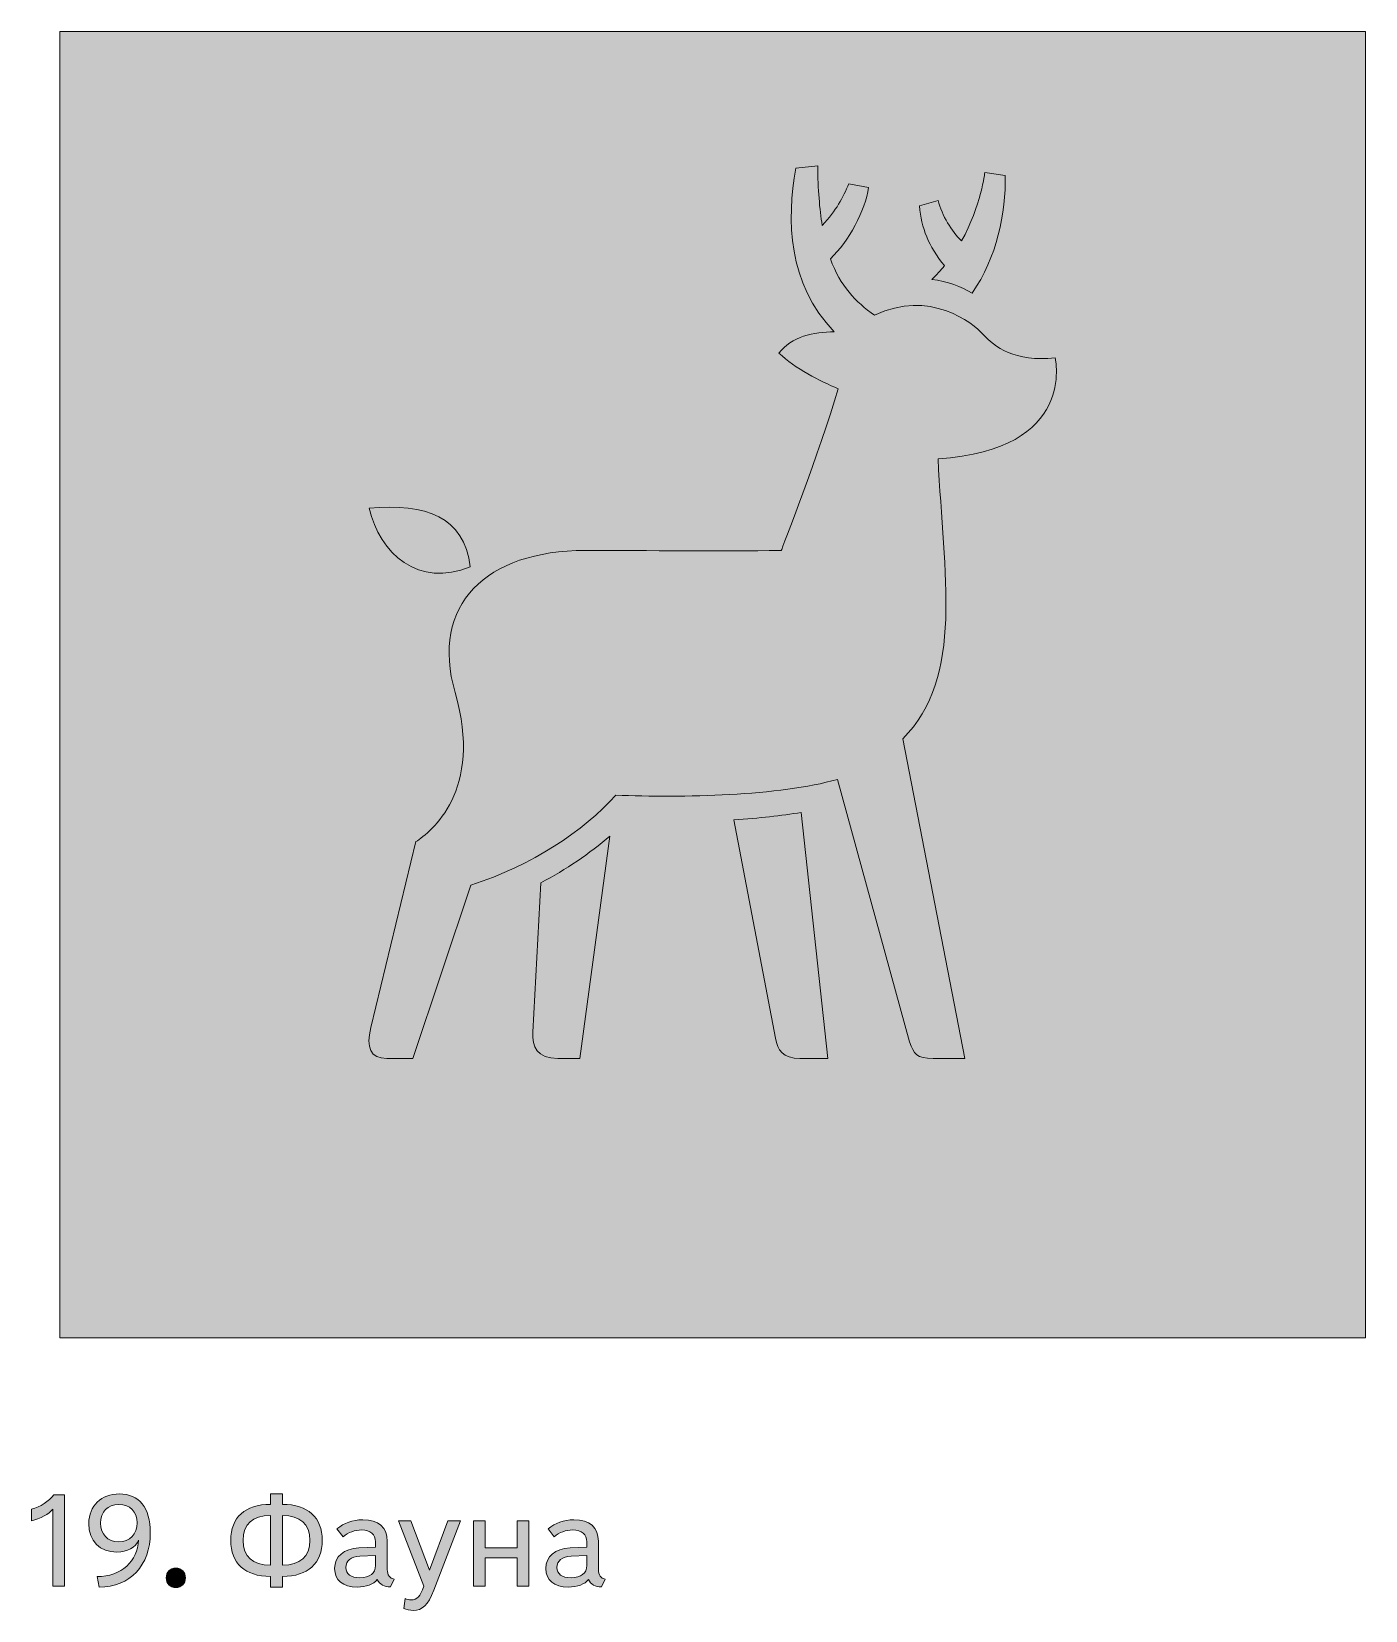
# Model space of a CAD drawing. Header units: millimetres. Extents: x -1334 to 1514, y -1037 to 10.
# Drawn here: x 931.5 to 1033.7, y -110.9 to 10 of the extents above; entities that cross this region are included whole.
import ezdxf

# ---------------------------------------------------------------- set-up
doc = ezdxf.new("R2010")
doc.units = ezdxf.units.MM
doc.header["$MEASUREMENT"] = 0
doc.layers.add('bg', color=7, linetype='Continuous', lineweight=0)
doc.layers.add('icons', color=7, linetype='Continuous', lineweight=0)

# ---------------------------------------------------------------- blocks, each defined once
blk = doc.blocks.new('Block_72')
at = {"layer": 'icons', "true_color": 0x231f20, "transparency": 33554687}
h = blk.add_hatch(color=250, dxfattribs=at)
h.dxf.hatch_style = 2
edge = h.paths.add_edge_path()
edge.add_spline(control_points=[(934.07, -109.01), (934.07, -109.01), (933.17, -109.01), (933.17, -109.01), (933.17, -109.01), (933.17, -103.13), (933.17, -103.13), (932.88, -103.49), (932.19, -103.85), (931.54, -104.01), (931.54, -104.01), (931.54, -103.14), (931.54, -103.14), (932.21, -102.95), (932.86, -102.53), (933.24, -102.03), (933.24, -102.03), (934.07, -102.03), (934.07, -102.03), (934.07, -102.03), (934.07, -109.01), (934.07, -109.01)], knot_values=[0, 0, 0, 0, 1, 1, 1, 2, 2, 2, 3, 3, 3, 4, 4, 4, 5, 5, 5, 6, 6, 6, 7, 7, 7, 7], degree=3, periodic=0)
h = blk.add_hatch(color=250, dxfattribs=at)
h.dxf.hatch_style = 2
edge = h.paths.add_edge_path()
edge.add_spline(control_points=[(938.22, -102.76), (937.35, -102.76), (936.82, -103.34), (936.82, -104.19), (936.82, -105.05), (937.35, -105.63), (938.2, -105.63), (939.08, -105.63), (939.62, -105.02), (939.62, -104.17), (939.62, -103.33), (939.09, -102.76), (938.22, -102.76)], knot_values=[0, 0, 0, 0, 1, 1, 1, 2, 2, 2, 3, 3, 3, 4, 4, 4, 4], degree=3, periodic=0)
edge = h.paths.add_edge_path()
edge.add_spline(control_points=[(938.26, -101.96), (939.77, -101.96), (940.63, -103.01), (940.63, -104.93), (940.63, -107.43), (939.09, -109.09), (936.71, -109.09), (936.71, -109.09), (936.56, -108.29), (936.56, -108.29), (938.41, -108.29), (939.69, -107.09), (939.72, -105.5), (939.51, -106.05), (938.88, -106.42), (938.07, -106.42), (936.79, -106.42), (935.92, -105.56), (935.92, -104.23), (935.92, -102.86), (936.87, -101.96), (938.26, -101.96)], knot_values=[0, 0, 0, 0, 1, 1, 1, 2, 2, 2, 3, 3, 3, 4, 4, 4, 5, 5, 5, 6, 6, 6, 7, 7, 7, 7], degree=3, periodic=0)
h = blk.add_hatch(color=250, dxfattribs=at)
h.dxf.hatch_style = 2
edge = h.paths.add_edge_path()
edge.add_spline(control_points=[(950.76, -107.42), (952.12, -107.42), (952.85, -106.76), (952.85, -105.52), (952.85, -104.26), (952.12, -103.61), (950.76, -103.61), (950.76, -103.61), (950.76, -107.42), (950.76, -107.42)], knot_values=[0, 0, 0, 0, 1, 1, 1, 2, 2, 2, 3, 3, 3, 3], degree=3, periodic=0)
edge = h.paths.add_edge_path()
edge.add_spline(control_points=[(949.83, -107.42), (949.83, -107.42), (949.83, -103.61), (949.83, -103.61), (948.46, -103.61), (947.74, -104.26), (947.74, -105.52), (947.74, -106.76), (948.46, -107.42), (949.83, -107.42)], knot_values=[0, 0, 0, 0, 1, 1, 1, 2, 2, 2, 3, 3, 3, 3], degree=3, periodic=0)
edge = h.paths.add_edge_path()
edge.add_spline(control_points=[(949.83, -101.95), (949.83, -101.95), (950.76, -101.95), (950.76, -101.95), (950.76, -101.95), (950.76, -102.76), (950.76, -102.76), (952.71, -102.76), (953.8, -103.75), (953.8, -105.52), (953.8, -107.29), (952.71, -108.27), (950.76, -108.27), (950.76, -108.27), (950.76, -109.09), (950.76, -109.09), (950.76, -109.09), (949.83, -109.09), (949.83, -109.09), (949.83, -109.09), (949.83, -108.27), (949.83, -108.27), (947.88, -108.27), (946.79, -107.29), (946.79, -105.52), (946.79, -103.75), (947.88, -102.76), (949.83, -102.76), (949.83, -102.76), (949.83, -101.95), (949.83, -101.95)], knot_values=[0, 0, 0, 0, 1, 1, 1, 2, 2, 2, 3, 3, 3, 4, 4, 4, 5, 5, 5, 6, 6, 6, 7, 7, 7, 8, 8, 8, 9, 9, 9, 10, 10, 10, 10], degree=3, periodic=0)
h = blk.add_hatch(color=250, dxfattribs=at)
h.dxf.hatch_style = 2
edge = h.paths.add_edge_path()
edge.add_spline(control_points=[(956.69, -106.73), (956, -106.76), (955.61, -107.08), (955.61, -107.59), (955.61, -108.1), (955.98, -108.38), (956.69, -108.38), (957.44, -108.38), (957.88, -108.05), (957.88, -107.44), (957.88, -107.44), (957.88, -106.68), (957.88, -106.68), (957.88, -106.68), (956.69, -106.73), (956.69, -106.73)], knot_values=[0, 0, 0, 0, 1, 1, 1, 2, 2, 2, 3, 3, 3, 4, 4, 4, 5, 5, 5, 5], degree=3, periodic=0)
edge = h.paths.add_edge_path()
edge.add_spline(control_points=[(954.93, -104.63), (955.47, -104.18), (956.12, -103.94), (956.9, -103.94), (958.12, -103.94), (958.78, -104.52), (958.78, -105.59), (958.78, -105.59), (958.78, -107.75), (958.78, -107.75), (958.78, -108.16), (958.97, -108.42), (959.3, -108.48), (959.3, -108.48), (959.03, -109.08), (959.03, -109.08), (958.54, -109.08), (958.19, -108.88), (958.01, -108.52), (957.74, -108.87), (957.17, -109.09), (956.48, -109.09), (955.37, -109.09), (954.75, -108.56), (954.75, -107.68), (954.75, -106.74), (955.44, -106.16), (956.61, -106.1), (956.61, -106.1), (957.88, -106.03), (957.88, -106.03), (957.88, -106.03), (957.88, -105.62), (957.88, -105.62), (957.88, -105.05), (957.5, -104.72), (956.82, -104.72), (956.29, -104.72), (955.79, -104.9), (955.4, -105.24), (955.4, -105.24), (954.93, -104.63), (954.93, -104.63)], knot_values=[0, 0, 0, 0, 1, 1, 1, 2, 2, 2, 3, 3, 3, 4, 4, 4, 5, 5, 5, 6, 6, 6, 7, 7, 7, 8, 8, 8, 9, 9, 9, 10, 10, 10, 11, 11, 11, 12, 12, 12, 13, 13, 13, 14, 14, 14, 14], degree=3, periodic=0)
h = blk.add_hatch(color=250, dxfattribs=at)
h.dxf.hatch_style = 2
edge = h.paths.add_edge_path()
edge.add_spline(control_points=[(972.86, -106.73), (972.17, -106.76), (971.78, -107.08), (971.78, -107.59), (971.78, -108.1), (972.15, -108.38), (972.86, -108.38), (973.62, -108.38), (974.06, -108.05), (974.06, -107.44), (974.06, -107.44), (974.06, -106.68), (974.06, -106.68), (974.06, -106.68), (972.86, -106.73), (972.86, -106.73)], knot_values=[0, 0, 0, 0, 1, 1, 1, 2, 2, 2, 3, 3, 3, 4, 4, 4, 5, 5, 5, 5], degree=3, periodic=0)
edge = h.paths.add_edge_path()
edge.add_spline(control_points=[(971.11, -104.63), (971.64, -104.18), (972.29, -103.94), (973.07, -103.94), (974.29, -103.94), (974.95, -104.52), (974.95, -105.59), (974.95, -105.59), (974.95, -107.75), (974.95, -107.75), (974.95, -108.16), (975.14, -108.42), (975.47, -108.48), (975.47, -108.48), (975.2, -109.08), (975.2, -109.08), (974.71, -109.08), (974.36, -108.88), (974.19, -108.52), (973.92, -108.87), (973.34, -109.09), (972.65, -109.09), (971.54, -109.09), (970.93, -108.56), (970.93, -107.68), (970.93, -106.74), (971.61, -106.16), (972.78, -106.1), (972.78, -106.1), (974.06, -106.03), (974.06, -106.03), (974.06, -106.03), (974.06, -105.62), (974.06, -105.62), (974.06, -105.05), (973.68, -104.72), (972.99, -104.72), (972.46, -104.72), (971.96, -104.9), (971.57, -105.24), (971.57, -105.24), (971.11, -104.63), (971.11, -104.63)], knot_values=[0, 0, 0, 0, 1, 1, 1, 2, 2, 2, 3, 3, 3, 4, 4, 4, 5, 5, 5, 6, 6, 6, 7, 7, 7, 8, 8, 8, 9, 9, 9, 10, 10, 10, 11, 11, 11, 12, 12, 12, 13, 13, 13, 14, 14, 14, 14], degree=3, periodic=0)
h = blk.add_hatch(color=250, dxfattribs=at)
h.dxf.hatch_style = 2
edge = h.paths.add_edge_path()
edge.add_spline(control_points=[(960.77, -110.88), (960.52, -110.88), (960.25, -110.83), (960.04, -110.73), (960.04, -110.73), (960.15, -109.96), (960.15, -109.96), (960.29, -110.04), (960.45, -110.08), (960.62, -110.08), (961.05, -110.08), (961.31, -109.8), (961.59, -109.03), (961.59, -109.03), (959.65, -104.02), (959.65, -104.02), (959.65, -104.02), (960.59, -104.02), (960.59, -104.02), (960.59, -104.02), (962.02, -107.81), (962.02, -107.81), (962.02, -107.81), (963.43, -104.02), (963.43, -104.02), (963.43, -104.02), (964.39, -104.02), (964.39, -104.02), (964.39, -104.02), (962.34, -109.34), (962.34, -109.34), (961.89, -110.48), (961.49, -110.88), (960.77, -110.88)], knot_values=[0, 0, 0, 0, 1, 1, 1, 2, 2, 2, 3, 3, 3, 4, 4, 4, 5, 5, 5, 6, 6, 6, 7, 7, 7, 8, 8, 8, 9, 9, 9, 10, 10, 10, 11, 11, 11, 11], degree=3, periodic=0)
h = blk.add_hatch(color=250, dxfattribs=at)
h.dxf.hatch_style = 2
edge = h.paths.add_edge_path()
edge.add_spline(control_points=[(966.28, -109.01), (966.28, -109.01), (965.39, -109.01), (965.39, -109.01), (965.39, -109.01), (965.39, -104.02), (965.39, -104.02), (965.39, -104.02), (966.28, -104.02), (966.28, -104.02), (966.28, -104.02), (966.28, -106.1), (966.28, -106.1), (966.28, -106.1), (968.72, -106.1), (968.72, -106.1), (968.72, -106.1), (968.72, -104.02), (968.72, -104.02), (968.72, -104.02), (969.62, -104.02), (969.62, -104.02), (969.62, -104.02), (969.62, -109.01), (969.62, -109.01), (969.62, -109.01), (968.72, -109.01), (968.72, -109.01), (968.72, -109.01), (968.72, -106.86), (968.72, -106.86), (968.72, -106.86), (966.28, -106.86), (966.28, -106.86), (966.28, -106.86), (966.28, -109.01), (966.28, -109.01)], knot_values=[0, 0, 0, 0, 1, 1, 1, 2, 2, 2, 3, 3, 3, 4, 4, 4, 5, 5, 5, 6, 6, 6, 7, 7, 7, 8, 8, 8, 9, 9, 9, 10, 10, 10, 11, 11, 11, 12, 12, 12, 12], degree=3, periodic=0)
h = blk.add_hatch(color=250, dxfattribs=at)
h.dxf.hatch_style = 2
edge = h.paths.add_edge_path()
edge.add_spline(control_points=[(942.59, -107.64), (943.01, -107.64), (943.32, -107.95), (943.32, -108.38), (943.32, -108.81), (943.01, -109.13), (942.59, -109.13), (942.15, -109.13), (941.85, -108.81), (941.85, -108.38), (941.85, -107.95), (942.15, -107.64), (942.59, -107.64)], knot_values=[0, 0, 0, 0, 1, 1, 1, 2, 2, 2, 3, 3, 3, 4, 4, 4, 4], degree=3, periodic=0)
at = {"layer": 'icons'}
for points, knots in [([(934.07, -109.01), (934.07, -109.01), (933.17, -109.01), (933.17, -109.01), (933.17, -109.01), (933.17, -103.13), (933.17, -103.13), (932.88, -103.49), (932.19, -103.85), (931.54, -104.01), (931.54, -104.01), (931.54, -103.14), (931.54, -103.14), (932.21, -102.95), (932.86, -102.53), (933.24, -102.03), (933.24, -102.03), (934.07, -102.03), (934.07, -102.03), (934.07, -102.03), (934.07, -109.01), (934.07, -109.01)], [0, 0, 0, 0, 1, 1, 1, 2, 2, 2, 3, 3, 3, 4, 4, 4, 5, 5, 5, 6, 6, 6, 7, 7, 7, 7]), ([(938.26, -101.96), (939.77, -101.96), (940.63, -103.01), (940.63, -104.93), (940.63, -107.43), (939.09, -109.09), (936.71, -109.09), (936.71, -109.09), (936.56, -108.29), (936.56, -108.29), (938.41, -108.29), (939.69, -107.09), (939.72, -105.5), (939.51, -106.05), (938.88, -106.42), (938.07, -106.42), (936.79, -106.42), (935.92, -105.56), (935.92, -104.23), (935.92, -102.86), (936.87, -101.96), (938.26, -101.96)], [0, 0, 0, 0, 1, 1, 1, 2, 2, 2, 3, 3, 3, 4, 4, 4, 5, 5, 5, 6, 6, 6, 7, 7, 7, 7]), ([(949.83, -101.95), (949.83, -101.95), (950.76, -101.95), (950.76, -101.95), (950.76, -101.95), (950.76, -102.76), (950.76, -102.76), (952.71, -102.76), (953.8, -103.75), (953.8, -105.52), (953.8, -107.29), (952.71, -108.27), (950.76, -108.27), (950.76, -108.27), (950.76, -109.09), (950.76, -109.09), (950.76, -109.09), (949.83, -109.09), (949.83, -109.09), (949.83, -109.09), (949.83, -108.27), (949.83, -108.27), (947.88, -108.27), (946.79, -107.29), (946.79, -105.52), (946.79, -103.75), (947.88, -102.76), (949.83, -102.76), (949.83, -102.76), (949.83, -101.95), (949.83, -101.95)], [0, 0, 0, 0, 1, 1, 1, 2, 2, 2, 3, 3, 3, 4, 4, 4, 5, 5, 5, 6, 6, 6, 7, 7, 7, 8, 8, 8, 9, 9, 9, 10, 10, 10, 10]), ([(938.22, -102.76), (937.35, -102.76), (936.82, -103.34), (936.82, -104.19), (936.82, -105.05), (937.35, -105.63), (938.2, -105.63), (939.08, -105.63), (939.62, -105.02), (939.62, -104.17), (939.62, -103.33), (939.09, -102.76), (938.22, -102.76)], [0, 0, 0, 0, 1, 1, 1, 2, 2, 2, 3, 3, 3, 4, 4, 4, 4]), ([(949.83, -107.42), (949.83, -107.42), (949.83, -103.61), (949.83, -103.61), (948.46, -103.61), (947.74, -104.26), (947.74, -105.52), (947.74, -106.76), (948.46, -107.42), (949.83, -107.42)], [0, 0, 0, 0, 1, 1, 1, 2, 2, 2, 3, 3, 3, 3]), ([(950.76, -107.42), (952.12, -107.42), (952.85, -106.76), (952.85, -105.52), (952.85, -104.26), (952.12, -103.61), (950.76, -103.61), (950.76, -103.61), (950.76, -107.42), (950.76, -107.42)], [0, 0, 0, 0, 1, 1, 1, 2, 2, 2, 3, 3, 3, 3]), ([(954.93, -104.63), (955.47, -104.18), (956.12, -103.94), (956.9, -103.94), (958.12, -103.94), (958.78, -104.52), (958.78, -105.59), (958.78, -105.59), (958.78, -107.75), (958.78, -107.75), (958.78, -108.16), (958.97, -108.42), (959.3, -108.48), (959.3, -108.48), (959.03, -109.08), (959.03, -109.08), (958.54, -109.08), (958.19, -108.88), (958.01, -108.52), (957.74, -108.87), (957.17, -109.09), (956.48, -109.09), (955.37, -109.09), (954.75, -108.56), (954.75, -107.68), (954.75, -106.74), (955.44, -106.16), (956.61, -106.1), (956.61, -106.1), (957.88, -106.03), (957.88, -106.03), (957.88, -106.03), (957.88, -105.62), (957.88, -105.62), (957.88, -105.05), (957.5, -104.72), (956.82, -104.72), (956.29, -104.72), (955.79, -104.9), (955.4, -105.24), (955.4, -105.24), (954.93, -104.63), (954.93, -104.63)], [0, 0, 0, 0, 1, 1, 1, 2, 2, 2, 3, 3, 3, 4, 4, 4, 5, 5, 5, 6, 6, 6, 7, 7, 7, 8, 8, 8, 9, 9, 9, 10, 10, 10, 11, 11, 11, 12, 12, 12, 13, 13, 13, 14, 14, 14, 14]), ([(971.11, -104.63), (971.64, -104.18), (972.29, -103.94), (973.07, -103.94), (974.29, -103.94), (974.95, -104.52), (974.95, -105.59), (974.95, -105.59), (974.95, -107.75), (974.95, -107.75), (974.95, -108.16), (975.14, -108.42), (975.47, -108.48), (975.47, -108.48), (975.2, -109.08), (975.2, -109.08), (974.71, -109.08), (974.36, -108.88), (974.19, -108.52), (973.92, -108.87), (973.34, -109.09), (972.65, -109.09), (971.54, -109.09), (970.93, -108.56), (970.93, -107.68), (970.93, -106.74), (971.61, -106.16), (972.78, -106.1), (972.78, -106.1), (974.06, -106.03), (974.06, -106.03), (974.06, -106.03), (974.06, -105.62), (974.06, -105.62), (974.06, -105.05), (973.68, -104.72), (972.99, -104.72), (972.46, -104.72), (971.96, -104.9), (971.57, -105.24), (971.57, -105.24), (971.11, -104.63), (971.11, -104.63)], [0, 0, 0, 0, 1, 1, 1, 2, 2, 2, 3, 3, 3, 4, 4, 4, 5, 5, 5, 6, 6, 6, 7, 7, 7, 8, 8, 8, 9, 9, 9, 10, 10, 10, 11, 11, 11, 12, 12, 12, 13, 13, 13, 14, 14, 14, 14]), ([(960.77, -110.88), (960.52, -110.88), (960.25, -110.83), (960.04, -110.73), (960.04, -110.73), (960.15, -109.96), (960.15, -109.96), (960.29, -110.04), (960.45, -110.08), (960.62, -110.08), (961.05, -110.08), (961.31, -109.8), (961.59, -109.03), (961.59, -109.03), (959.65, -104.02), (959.65, -104.02), (959.65, -104.02), (960.59, -104.02), (960.59, -104.02), (960.59, -104.02), (962.02, -107.81), (962.02, -107.81), (962.02, -107.81), (963.43, -104.02), (963.43, -104.02), (963.43, -104.02), (964.39, -104.02), (964.39, -104.02), (964.39, -104.02), (962.34, -109.34), (962.34, -109.34), (961.89, -110.48), (961.49, -110.88), (960.77, -110.88)], [0, 0, 0, 0, 1, 1, 1, 2, 2, 2, 3, 3, 3, 4, 4, 4, 5, 5, 5, 6, 6, 6, 7, 7, 7, 8, 8, 8, 9, 9, 9, 10, 10, 10, 11, 11, 11, 11]), ([(966.28, -109.01), (966.28, -109.01), (965.39, -109.01), (965.39, -109.01), (965.39, -109.01), (965.39, -104.02), (965.39, -104.02), (965.39, -104.02), (966.28, -104.02), (966.28, -104.02), (966.28, -104.02), (966.28, -106.1), (966.28, -106.1), (966.28, -106.1), (968.72, -106.1), (968.72, -106.1), (968.72, -106.1), (968.72, -104.02), (968.72, -104.02), (968.72, -104.02), (969.62, -104.02), (969.62, -104.02), (969.62, -104.02), (969.62, -109.01), (969.62, -109.01), (969.62, -109.01), (968.72, -109.01), (968.72, -109.01), (968.72, -109.01), (968.72, -106.86), (968.72, -106.86), (968.72, -106.86), (966.28, -106.86), (966.28, -106.86), (966.28, -106.86), (966.28, -109.01), (966.28, -109.01)], [0, 0, 0, 0, 1, 1, 1, 2, 2, 2, 3, 3, 3, 4, 4, 4, 5, 5, 5, 6, 6, 6, 7, 7, 7, 8, 8, 8, 9, 9, 9, 10, 10, 10, 11, 11, 11, 12, 12, 12, 12]), ([(956.69, -106.73), (956, -106.76), (955.61, -107.08), (955.61, -107.59), (955.61, -108.1), (955.98, -108.38), (956.69, -108.38), (957.44, -108.38), (957.88, -108.05), (957.88, -107.44), (957.88, -107.44), (957.88, -106.68), (957.88, -106.68), (957.88, -106.68), (956.69, -106.73), (956.69, -106.73)], [0, 0, 0, 0, 1, 1, 1, 2, 2, 2, 3, 3, 3, 4, 4, 4, 5, 5, 5, 5]), ([(972.86, -106.73), (972.17, -106.76), (971.78, -107.08), (971.78, -107.59), (971.78, -108.1), (972.15, -108.38), (972.86, -108.38), (973.62, -108.38), (974.06, -108.05), (974.06, -107.44), (974.06, -107.44), (974.06, -106.68), (974.06, -106.68), (974.06, -106.68), (972.86, -106.73), (972.86, -106.73)], [0, 0, 0, 0, 1, 1, 1, 2, 2, 2, 3, 3, 3, 4, 4, 4, 5, 5, 5, 5]), ([(942.59, -107.64), (943.01, -107.64), (943.32, -107.95), (943.32, -108.38), (943.32, -108.81), (943.01, -109.13), (942.59, -109.13), (942.15, -109.13), (941.85, -108.81), (941.85, -108.38), (941.85, -107.95), (942.15, -107.64), (942.59, -107.64)], [0, 0, 0, 0, 1, 1, 1, 2, 2, 2, 3, 3, 3, 4, 4, 4, 4])]:
    blk.add_open_spline(points, degree=3, knots=knots, dxfattribs=at)
blk = doc.blocks.new('Block_176')
at = {"layer": 'icons'}
for points, knots in [([(1009.94, -14.99), (1006.86, -15.3), (1005.25, -14.14), (1004.43, -13.19), (1003.67, -12.31), (1000.28, -9.69), (996.11, -11.72), (994.65, -10.68), (993.48, -9.52), (992.72, -7.39), (994.14, -6.06), (995.39, -3.71), (995.65, -1.93), (995.65, -1.93), (994.13, -1.65), (994.13, -1.65), (993.69, -2.71), (993.18, -3.69), (992.09, -4.84), (991.89, -3.58), (991.77, -2.09), (991.75, -0.28), (991.75, -0.28), (990.08, -0.47), (990.08, -0.47), (989.37, -4.41), (989.43, -9.25), (993.02, -13), (991.46, -12.96), (989.73, -13.38), (988.78, -14.61), (990.03, -15.82), (991.92, -16.76), (993.32, -17.35), (991.93, -22.13), (988.96, -29.73), (988.96, -29.73), (983.88, -29.8), (981.19, -29.73), (973.94, -29.73), (966.38, -29.73), (962.03, -33.86), (963.98, -40.61), (966.16, -48.13), (962.09, -51.31), (960.98, -52.02), (960.98, -52.02), (957.51, -66.26), (957.51, -66.26), (957.15, -67.8), (957.49, -68.62), (958.74, -68.62), (958.74, -68.62), (960.73, -68.62), (960.73, -68.62), (960.73, -68.62), (965.19, -55.34), (965.19, -55.34), (969.87, -53.85), (973.82, -51.21), (976.29, -48.47), (981.33, -48.65), (988.84, -48.54), (993.26, -47.25), (993.26, -47.25), (998.79, -67.36), (998.79, -67.36), (999.1, -68.27), (999.35, -68.62), (1000.59, -68.62), (1000.59, -68.62), (1003.03, -68.62), (1003.03, -68.62), (1003.03, -68.62), (998.26, -44.15), (998.26, -44.15), (1003.01, -39.38), (1001.39, -31.6), (1000.97, -22.71), (1011.62, -22.04), (1009.94, -14.99), (1009.94, -14.99)], [0, 0, 0, 0, 1, 1, 1, 2, 2, 2, 3, 3, 3, 4, 4, 4, 5, 5, 5, 6, 6, 6, 7, 7, 7, 8, 8, 8, 9, 9, 9, 10, 10, 10, 11, 11, 11, 12, 12, 12, 13, 13, 13, 14, 14, 14, 15, 15, 15, 16, 16, 16, 17, 17, 17, 18, 18, 18, 19, 19, 19, 20, 20, 20, 21, 21, 21, 22, 22, 22, 23, 23, 23, 24, 24, 24, 25, 25, 25, 26, 26, 26, 27, 27, 27, 27]), ([(1000.48, -8.98), (1001.7, -9.11), (1002.74, -9.53), (1003.58, -10.02), (1005.48, -7.31), (1006.17, -3.87), (1006.12, -1.01), (1006.12, -1.01), (1004.55, -0.78), (1004.55, -0.78), (1004.55, -0.78), (1004.27, -3.35), (1002.77, -6.03), (1001.99, -5.28), (1001.28, -4.09), (1000.97, -2.93), (1000.97, -2.93), (999.54, -3.35), (999.54, -3.35), (999.7, -5.05), (1000.22, -6.43), (1001.47, -7.92), (1001.17, -8.28), (1000.84, -8.64), (1000.48, -8.98)], [0, 0, 0, 0, 1, 1, 1, 2, 2, 2, 3, 3, 3, 4, 4, 4, 5, 5, 5, 6, 6, 6, 7, 7, 7, 8, 8, 8, 8]), ([(965.14, -30.97), (964.67, -27.15), (961.77, -26.09), (957.39, -26.5), (958.2, -29.95), (961.18, -32.64), (965.14, -30.97)], [0, 0, 0, 0, 1, 1, 1, 2, 2, 2, 2]), ([(985.33, -50.34), (985.33, -50.34), (988.51, -67.07), (988.51, -67.07), (988.69, -67.97), (989.07, -68.62), (990.39, -68.62), (990.39, -68.62), (992.52, -68.62), (992.52, -68.62), (992.52, -68.62), (990.48, -49.78), (990.48, -49.78), (988.98, -50.04), (987.26, -50.23), (985.33, -50.34)], [0, 0, 0, 0, 1, 1, 1, 2, 2, 2, 3, 3, 3, 4, 4, 4, 5, 5, 5, 5]), ([(969.93, -66.61), (969.88, -67.71), (970.26, -68.62), (971.84, -68.62), (971.84, -68.62), (973.53, -68.62), (973.53, -68.62), (973.53, -68.62), (975.83, -51.59), (975.83, -51.59), (974.28, -52.94), (972.48, -54.15), (970.53, -55.17), (970.53, -55.17), (969.93, -66.61), (969.93, -66.61)], [0, 0, 0, 0, 1, 1, 1, 2, 2, 2, 3, 3, 3, 4, 4, 4, 5, 5, 5, 5])]:
    blk.add_open_spline(points, degree=3, knots=knots, dxfattribs=at)
blk = doc.blocks.new('Block_175')
at = {"layer": 'icons'}
blk.add_blockref('Block_176', (0, 0), dxfattribs=at)
blk = doc.blocks.new('Block_174')
at = {"layer": 'icons'}
blk.add_blockref('Block_175', (0, 0), dxfattribs=at)
blk = doc.blocks.new('Block_173')
at = {"layer": 'icons'}
blk.add_blockref('Block_174', (0, 0), dxfattribs=at)

msp = doc.modelspace()

# ---------------------------------------------------------------- hatches: boundary and pattern name
at = {"layer": 'bg', "true_color": 0x592d2c, "transparency": 33554687}
h = msp.add_hatch(color=29, dxfattribs=at)
h.dxf.hatch_style = 2
h.paths.add_polyline_path([(1033.7, -90), (933.7, -90), (933.7, 10), (1033.7, 10)])

# ---------------------------------------------------------------- linework, layer by layer
at = {"layer": 'bg'}
msp.add_lwpolyline([(1033.7, -90), (933.7, -90), (933.7, 10), (1033.7, 10)], close=True, dxfattribs=at)

# ---------------------------------------------------------------- block references
at = {"layer": 'icons'}
for name in ['Block_173', 'Block_72']:
    msp.add_blockref(name, (0, 0), dxfattribs=at)

doc.saveas('drawing.dxf')
